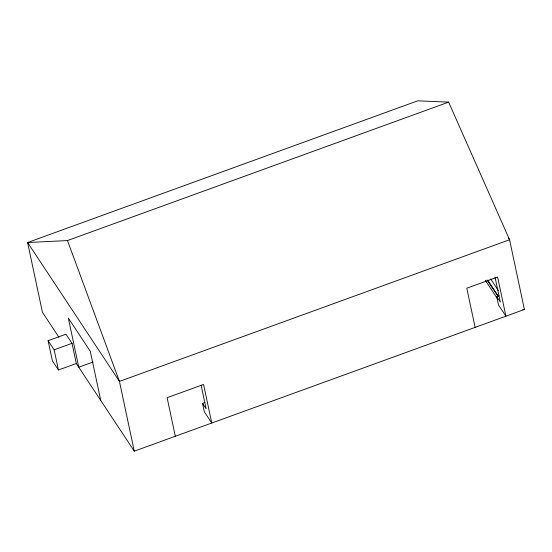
<?xml version="1.0" encoding="UTF-8"?>
<svg xmlns="http://www.w3.org/2000/svg" width="552" height="552" viewBox="0 0 552 552"><rect width="100%" height="100%" fill="white"/><g stroke="black" fill="none" stroke-linecap="round" stroke-linejoin="round"><path stroke-width="0.83" d="M58.933 337.231L42.428 312.266L27.6 242.521L67.475 240.562L448.624 102.127L509.572 239.734L524.4 309.479L134.274 451.17L76.307 363.513L72.022 343.323L65.978 334.188L48.107 340.681L52.399 360.863L58.436 369.999L76.307 363.513M48.107 340.681L54.151 349.816L72.022 343.323M92.991 362.057L78.763 367.225L68.317 318.062L90.293 351.3L100.747 400.462M175.315 436.266L167.118 397.695L203.564 384.461L211.768 423.032L204.33 411.778L202.543 403.388L204.971 402.505M475.12 327.377L466.792 288.206L497.6 277.021L505.929 316.192L498.49 304.939L496.703 296.548L498.967 295.727M522.737 309.493L524.4 309.479M448.624 102.127L417.726 100.83L27.6 242.521L119.453 381.425L134.274 451.17M486.94 279.947L498.028 296.265M508.157 237.588L509.572 239.734L119.453 381.425L67.475 240.562M490.79 279.112L498.38 290.6M487.83 280.333L498.27 296.12M496.703 296.548L500.291 301.978L494.992 277.021M485.325 280.347L497.662 299.012M202.543 403.388L206.131 408.811L201.142 385.344M54.151 349.816L58.436 369.999"/></g></svg>
